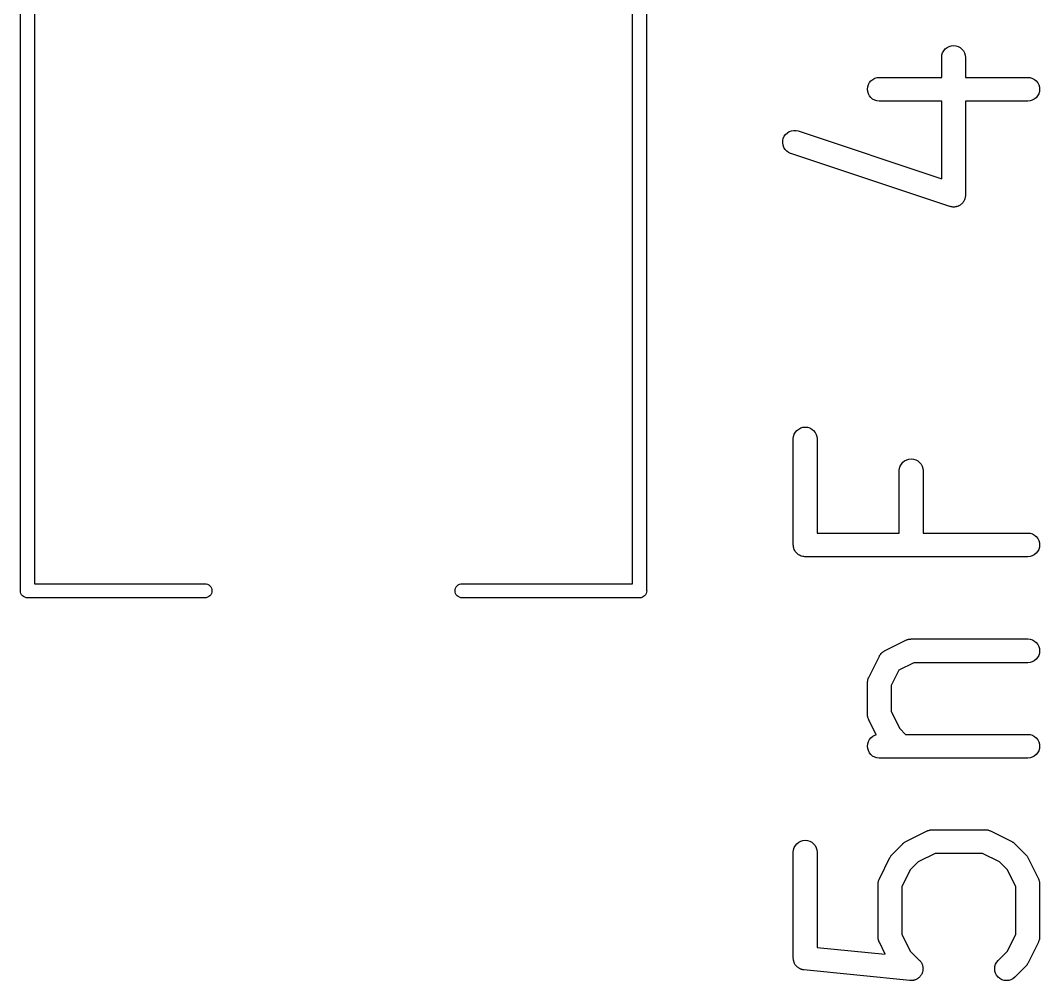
# Model space of a CAD drawing. Extents: x 1.13 to 10.7, y -7.15 to -1.11.
# Drawn here: x 8.6945 to 9.0379, y -3.0558 to -2.7321 of the extents above; entities that cross this region are included whole.
import ezdxf

# ---------------------------------------------------------------- set-up
doc = ezdxf.new("R2010")
doc.units = 0
doc.header["$MEASUREMENT"] = 0
doc.layers.add('BLACK', color=7, linetype='CONTINUOUS')

msp = doc.modelspace()

# ---------------------------------------------------------------- linework, layer by layer
at = {"layer": 'BLACK', "linetype": 'CONTINUOUS'}
for p, q in [((8.69449, -2.92429), (8.69449, -2.48201)), ((8.90551, -2.48201), (8.90551, -2.92429)), ((8.69921, -2.48425), (8.69921, -2.92205)), ((8.90079, -2.92205), (8.90079, -2.48425)), ((9.00743, -2.74093), (9.00818, -2.74071)), ((9.00818, -2.74071), (9.00896, -2.74064)), ((9.00896, -2.74064), (9.00973, -2.74072)), ((9.00973, -2.74072), (9.01048, -2.74096)), ((9.00493, -2.74459), (9.00502, -2.74381)), ((9.00502, -2.74381), (9.00525, -2.74307)), ((9.00525, -2.74307), (9.00563, -2.74238)), ((9.00563, -2.74238), (9.00613, -2.74178)), ((9.00613, -2.74178), (9.00674, -2.7413)), ((9.00674, -2.7413), (9.00743, -2.74093)), ((9.01048, -2.74096), (9.01117, -2.74133)), ((9.01117, -2.74133), (9.01177, -2.74182)), ((9.01177, -2.74182), (9.01226, -2.74243)), ((9.01226, -2.74243), (9.01263, -2.74312)), ((9.01263, -2.74312), (9.01285, -2.74387)), ((9.01285, -2.74387), (9.01293, -2.74464)), ((9.00493, -2.74464), (9.00493, -2.74459)), ((9.00493, -2.75136), (9.00493, -2.74464)), ((9.01293, -2.74464), (9.01293, -2.75136)), ((8.98001, -2.75455), (8.98024, -2.75381)), ((8.98024, -2.75381), (8.98061, -2.75312)), ((8.98061, -2.75312), (8.98111, -2.75252)), ((8.98111, -2.75252), (8.98171, -2.75203)), ((8.98171, -2.75203), (8.9824, -2.75166)), ((8.9824, -2.75166), (8.98315, -2.75143)), ((8.98315, -2.75143), (8.98393, -2.75136)), ((8.98393, -2.75136), (9.00493, -2.75136)), ((9.01293, -2.75136), (9.03393, -2.75136)), ((9.03393, -2.75136), (9.03398, -2.75136)), ((9.03398, -2.75136), (9.03476, -2.75144)), ((9.03476, -2.75144), (9.0355, -2.75168)), ((9.0355, -2.75168), (9.03619, -2.75206)), ((9.03619, -2.75206), (9.03679, -2.75256)), ((9.03679, -2.75256), (9.03728, -2.75317)), ((9.03728, -2.75317), (9.03764, -2.75386)), ((9.03764, -2.75386), (9.03786, -2.75461)), ((8.97993, -2.75533), (8.98001, -2.75455)), ((8.98, -2.75611), (8.97993, -2.75533)), ((8.98022, -2.75686), (8.98, -2.75611)), ((8.98058, -2.75755), (8.98022, -2.75686)), ((8.98107, -2.75816), (8.98058, -2.75755)), ((9.03724, -2.75759), (9.03675, -2.7582)), ((9.03762, -2.75691), (9.03724, -2.75759)), ((9.03785, -2.75616), (9.03762, -2.75691)), ((9.03793, -2.75539), (9.03785, -2.75616)), ((9.03786, -2.75461), (9.03793, -2.75539)), ((8.98167, -2.75866), (8.98107, -2.75816)), ((8.98235, -2.75903), (8.98167, -2.75866)), ((8.9831, -2.75927), (8.98235, -2.75903)), ((8.98387, -2.75936), (8.9831, -2.75927)), ((8.98393, -2.75936), (8.98387, -2.75936)), ((9.00493, -2.75936), (8.98393, -2.75936)), ((9.00493, -2.78552), (9.00493, -2.75936)), ((9.03393, -2.75936), (9.01293, -2.75936)), ((9.01293, -2.75936), (9.01293, -2.79107)), ((9.03471, -2.75928), (9.03393, -2.75936)), ((9.03545, -2.75906), (9.03471, -2.75928)), ((9.03614, -2.75869), (9.03545, -2.75906)), ((9.03675, -2.7582), (9.03614, -2.75869)), ((8.95157, -2.77192), (8.95189, -2.77121)), ((8.95189, -2.77121), (8.95235, -2.77058)), ((8.95235, -2.77058), (8.95292, -2.77004)), ((8.95292, -2.77004), (8.95358, -2.76963)), ((8.95358, -2.76963), (8.95431, -2.76935)), ((8.95431, -2.76935), (8.95508, -2.76922)), ((8.95508, -2.76922), (8.95586, -2.76925)), ((8.95586, -2.76925), (8.95662, -2.76942)), ((8.95662, -2.76942), (9.00493, -2.78552)), ((8.95136, -2.77346), (8.95139, -2.77268)), ((8.95149, -2.77423), (8.95136, -2.77346)), ((8.95139, -2.77268), (8.95157, -2.77192)), ((8.95176, -2.77497), (8.95149, -2.77423)), ((8.95217, -2.77563), (8.95176, -2.77497)), ((8.9527, -2.7762), (8.95217, -2.77563)), ((8.95333, -2.77666), (8.9527, -2.7762)), ((8.95404, -2.77699), (8.95333, -2.77666)), ((8.95409, -2.77701), (8.95404, -2.77699)), ((9.00766, -2.79487), (8.95409, -2.77701)), ((9.01277, -2.79213), (9.01271, -2.79236)), ((9.01284, -2.7919), (9.01277, -2.79213)), ((9.01286, -2.79175), (9.01284, -2.7919)), ((9.01289, -2.7916), (9.01286, -2.79175)), ((9.0129, -2.79136), (9.01289, -2.7916)), ((9.01293, -2.79113), (9.0129, -2.79136)), ((9.01293, -2.79107), (9.01293, -2.79113)), ((9.0079, -2.79492), (9.00766, -2.79487)), ((9.00812, -2.79499), (9.0079, -2.79492)), ((9.00828, -2.79501), (9.00812, -2.79499)), ((9.00842, -2.79504), (9.00828, -2.79501)), ((9.00866, -2.79505), (9.00842, -2.79504)), ((9.0089, -2.79507), (9.00866, -2.79505)), ((9.00905, -2.79506), (9.0089, -2.79507)), ((9.00921, -2.79506), (9.00905, -2.79506)), ((9.00944, -2.79502), (9.00921, -2.79506)), ((9.00968, -2.795), (9.00944, -2.79502)), ((9.00982, -2.79496), (9.00968, -2.795)), ((9.00997, -2.79493), (9.00982, -2.79496)), ((9.0102, -2.79485), (9.00997, -2.79493)), ((9.01043, -2.79478), (9.0102, -2.79485)), ((9.01056, -2.79471), (9.01043, -2.79478)), ((9.0107, -2.79466), (9.01056, -2.79471)), ((9.01091, -2.79453), (9.0107, -2.79466)), ((9.01112, -2.79442), (9.01091, -2.79453)), ((9.01124, -2.79432), (9.01112, -2.79442)), ((9.01137, -2.79424), (9.01124, -2.79432)), ((9.01154, -2.79408), (9.01137, -2.79424)), ((9.01173, -2.79393), (9.01154, -2.79408)), ((9.01183, -2.79381), (9.01173, -2.79393)), ((9.01194, -2.79371), (9.01183, -2.79381)), ((9.01208, -2.79351), (9.01194, -2.79371)), ((9.01223, -2.79333), (9.01208, -2.79351)), ((9.0123, -2.7932), (9.01223, -2.79333)), ((9.01239, -2.79307), (9.0123, -2.7932)), ((9.01249, -2.79286), (9.01239, -2.79307)), ((9.01261, -2.79265), (9.01249, -2.79286)), ((9.01265, -2.7925), (9.01261, -2.79265)), ((9.01271, -2.79236), (9.01265, -2.7925)), ((8.95525, -2.87164), (8.95563, -2.87095)), ((8.95563, -2.87095), (8.95613, -2.87036)), ((8.95613, -2.87036), (8.95674, -2.86987)), ((8.95674, -2.86987), (8.95743, -2.86951)), ((8.95743, -2.86951), (8.95818, -2.86929)), ((8.95818, -2.86929), (8.95896, -2.86921)), ((8.95896, -2.86921), (8.95973, -2.8693)), ((8.95973, -2.8693), (8.96048, -2.86953)), ((8.96048, -2.86953), (8.96117, -2.8699)), ((8.96117, -2.8699), (8.96177, -2.8704)), ((8.96177, -2.8704), (8.96226, -2.871)), ((8.96226, -2.871), (8.96263, -2.87169)), ((8.95493, -2.87316), (8.95502, -2.87238)), ((8.95493, -2.87321), (8.95493, -2.87316)), ((8.95493, -2.90893), (8.95493, -2.87321)), ((8.95502, -2.87238), (8.95525, -2.87164)), ((8.96263, -2.87169), (8.96285, -2.87244)), ((8.96285, -2.87244), (8.96293, -2.87321)), ((8.96293, -2.87321), (8.96293, -2.90493)), ((8.99134, -2.88167), (8.99184, -2.88107)), ((8.99184, -2.88107), (8.99245, -2.88058)), ((8.99245, -2.88058), (8.99314, -2.88022)), ((8.99314, -2.88022), (8.99389, -2.88)), ((8.99389, -2.88), (8.99467, -2.87993)), ((8.99467, -2.87993), (8.99545, -2.88001)), ((8.99545, -2.88001), (8.99619, -2.88024)), ((8.99619, -2.88024), (8.99688, -2.88061)), ((8.99688, -2.88061), (8.99748, -2.88111)), ((8.99748, -2.88111), (8.99797, -2.88171)), ((8.99064, -2.88387), (8.99073, -2.8831)), ((8.99064, -2.88393), (8.99064, -2.88387)), ((8.99064, -2.90493), (8.99064, -2.88393)), ((8.99073, -2.8831), (8.99097, -2.88235)), ((8.99097, -2.88235), (8.99134, -2.88167)), ((8.99797, -2.88171), (8.99834, -2.8824)), ((8.99834, -2.8824), (8.99857, -2.88315)), ((8.99857, -2.88315), (8.99864, -2.88393)), ((8.99864, -2.88393), (8.99864, -2.90493)), ((8.96293, -2.90493), (8.99064, -2.90493)), ((8.99864, -2.90493), (9.03393, -2.90493)), ((9.03393, -2.90493), (9.03398, -2.90493)), ((9.03398, -2.90493), (9.03476, -2.90502)), ((9.03476, -2.90502), (9.0355, -2.90525)), ((9.0355, -2.90525), (9.03619, -2.90563)), ((8.95497, -2.9093), (8.95493, -2.90893)), ((9.03619, -2.90563), (9.03679, -2.90613)), ((9.03679, -2.90613), (9.03728, -2.90674)), ((9.03728, -2.90674), (9.03764, -2.90743)), ((9.03764, -2.90743), (9.03786, -2.90818)), ((9.03793, -2.90896), (9.03785, -2.90973)), ((9.03786, -2.90818), (9.03793, -2.90896)), ((8.955, -2.90968), (8.95497, -2.9093)), ((8.955, -2.90969), (8.955, -2.90968)), ((8.955, -2.90971), (8.955, -2.90969)), ((8.95511, -2.91007), (8.955, -2.90971)), ((8.95522, -2.91043), (8.95511, -2.91007)), ((8.95523, -2.91044), (8.95522, -2.91043)), ((8.95523, -2.91045), (8.95523, -2.91044)), ((8.95541, -2.91079), (8.95523, -2.91045)), ((8.95558, -2.91112), (8.95541, -2.91079)), ((8.95559, -2.91113), (8.95558, -2.91112)), ((8.9556, -2.91114), (8.95559, -2.91113)), ((8.95584, -2.91144), (8.9556, -2.91114)), ((8.95607, -2.91173), (8.95584, -2.91144)), ((8.95608, -2.91174), (8.95607, -2.91173)), ((8.95609, -2.91175), (8.95608, -2.91174)), ((8.95638, -2.91199), (8.95609, -2.91175)), ((8.95667, -2.91223), (8.95638, -2.91199)), ((8.95668, -2.91224), (8.95667, -2.91223)), ((8.95669, -2.91224), (8.95668, -2.91224)), ((8.95702, -2.91242), (8.95669, -2.91224)), ((8.95735, -2.91261), (8.95702, -2.91242)), ((9.03614, -2.91226), (9.03545, -2.91263)), ((9.03675, -2.91177), (9.03614, -2.91226)), ((9.03724, -2.91117), (9.03675, -2.91177)), ((9.03762, -2.91048), (9.03724, -2.91117)), ((9.03785, -2.90973), (9.03762, -2.91048)), ((8.95737, -2.91261), (8.95735, -2.91261)), ((8.95738, -2.91262), (8.95737, -2.91261)), ((8.95774, -2.91273), (8.95738, -2.91262)), ((8.9581, -2.91284), (8.95774, -2.91273)), ((8.95811, -2.91284), (8.9581, -2.91284)), ((8.95812, -2.91285), (8.95811, -2.91284)), ((8.9585, -2.91289), (8.95812, -2.91285)), ((8.95887, -2.91293), (8.9585, -2.91289)), ((8.9589, -2.91293), (8.95887, -2.91293)), ((8.95893, -2.91293), (8.9589, -2.91293)), ((8.9589, -2.91293), (8.9589, -2.91293)), ((8.9589, -2.91293), (8.9589, -2.91293)), ((9.03393, -2.91293), (8.95893, -2.91293)), ((9.03471, -2.91285), (9.03393, -2.91293)), ((9.03545, -2.91263), (9.03471, -2.91285)), ((8.69921, -2.92205), (8.75677, -2.92205)), ((8.75677, -2.92205), (8.75712, -2.92208)), ((8.75712, -2.92208), (8.75756, -2.92222)), ((8.75756, -2.92222), (8.75797, -2.92244)), ((8.75797, -2.92244), (8.75833, -2.92273)), ((8.75833, -2.92273), (8.75863, -2.92309)), ((8.84137, -2.92309), (8.84167, -2.92273)), ((8.84167, -2.92273), (8.84203, -2.92244)), ((8.84203, -2.92244), (8.84244, -2.92222)), ((8.84244, -2.92222), (8.84288, -2.92208)), ((8.84288, -2.92208), (8.84323, -2.92205)), ((8.84323, -2.92205), (8.90079, -2.92205)), ((8.69448, -2.92441), (8.69449, -2.92429)), ((8.69452, -2.92487), (8.69448, -2.92441)), ((8.69466, -2.92532), (8.69452, -2.92487)), ((8.69488, -2.92573), (8.69466, -2.92532)), ((8.69517, -2.92609), (8.69488, -2.92573)), ((8.69488, -2.92573), (8.69488, -2.92573)), ((8.69553, -2.92638), (8.69517, -2.92609)), ((8.75833, -2.92609), (8.75797, -2.92638)), ((8.75863, -2.92573), (8.75833, -2.92609)), ((8.75863, -2.92309), (8.75885, -2.9235)), ((8.75885, -2.92532), (8.75863, -2.92573)), ((8.75885, -2.9235), (8.75898, -2.92395)), ((8.75898, -2.92487), (8.75885, -2.92532)), ((8.75898, -2.92395), (8.75903, -2.92441)), ((8.75903, -2.92441), (8.75898, -2.92487)), ((8.84097, -2.92441), (8.84102, -2.92395)), ((8.84102, -2.92487), (8.84097, -2.92441)), ((8.84102, -2.92395), (8.84115, -2.9235)), ((8.84115, -2.92532), (8.84102, -2.92487)), ((8.84115, -2.9235), (8.84137, -2.92309)), ((8.84137, -2.92573), (8.84115, -2.92532)), ((8.84167, -2.92609), (8.84137, -2.92573)), ((8.84203, -2.92638), (8.84167, -2.92609)), ((8.90483, -2.92609), (8.90447, -2.92638)), ((8.90512, -2.92573), (8.90483, -2.92609)), ((8.90534, -2.92532), (8.90512, -2.92573)), ((8.90548, -2.92487), (8.90534, -2.92532)), ((8.90552, -2.92441), (8.90548, -2.92487)), ((8.90551, -2.92429), (8.90552, -2.92441)), ((8.69594, -2.9266), (8.69553, -2.92638)), ((8.69639, -2.92674), (8.69594, -2.9266)), ((8.69685, -2.92678), (8.69639, -2.92674)), ((8.69697, -2.92677), (8.69685, -2.92678)), ((8.75677, -2.92677), (8.69697, -2.92677)), ((8.75712, -2.92674), (8.75677, -2.92677)), ((8.75756, -2.9266), (8.75712, -2.92674)), ((8.75797, -2.92638), (8.75756, -2.9266)), ((8.84244, -2.9266), (8.84203, -2.92638)), ((8.84288, -2.92674), (8.84244, -2.9266)), ((8.84323, -2.92677), (8.84288, -2.92674)), ((8.90303, -2.92677), (8.84323, -2.92677)), ((8.90315, -2.92678), (8.90303, -2.92677)), ((8.90327, -2.92677), (8.90315, -2.92678)), ((8.90361, -2.92674), (8.90327, -2.92677)), ((8.90327, -2.92677), (8.90327, -2.92677)), ((8.90406, -2.9266), (8.90361, -2.92674)), ((8.90447, -2.92638), (8.90406, -2.9266)), ((8.98571, -2.94464), (8.99285, -2.94107)), ((8.99285, -2.94107), (8.9929, -2.94104)), ((8.9929, -2.94104), (8.99301, -2.941)), ((8.99301, -2.941), (8.99312, -2.94094)), ((8.99312, -2.94094), (8.99338, -2.94087)), ((8.99338, -2.94087), (8.99364, -2.94077)), ((8.99364, -2.94077), (8.99375, -2.94075)), ((8.99375, -2.94075), (8.99387, -2.94072)), ((8.99387, -2.94072), (8.99414, -2.94069)), ((8.99414, -2.94069), (8.99441, -2.94065)), ((8.99441, -2.94065), (8.99453, -2.94065)), ((8.99453, -2.94065), (8.99464, -2.94064)), ((8.99464, -2.94064), (9.03393, -2.94064)), ((9.03393, -2.94064), (9.03398, -2.94064)), ((9.03398, -2.94064), (9.03476, -2.94073)), ((9.03476, -2.94073), (9.0355, -2.94097)), ((9.0355, -2.94097), (9.03619, -2.94134)), ((9.03619, -2.94134), (9.03679, -2.94184)), ((9.03679, -2.94184), (9.03728, -2.94245)), ((9.03728, -2.94245), (9.03764, -2.94314)), ((9.03764, -2.94314), (9.03786, -2.94389)), ((8.98035, -2.95357), (8.98392, -2.94643)), ((8.98392, -2.94643), (8.98395, -2.94638)), ((8.98395, -2.94638), (8.98399, -2.9463)), ((8.98399, -2.9463), (8.98403, -2.94622)), ((8.98403, -2.94622), (8.98421, -2.94598)), ((8.98421, -2.94598), (8.98437, -2.94572)), ((8.98437, -2.94572), (8.98443, -2.94566)), ((8.98443, -2.94566), (8.98448, -2.94559)), ((8.98448, -2.94559), (8.9847, -2.94538)), ((8.9847, -2.94538), (8.98492, -2.94516)), ((8.98492, -2.94516), (8.98499, -2.94511)), ((8.98499, -2.94511), (8.98505, -2.94505)), ((8.98505, -2.94505), (8.98531, -2.94489)), ((8.98531, -2.94489), (8.98556, -2.94472)), ((8.98556, -2.94472), (8.98564, -2.94468)), ((8.98564, -2.94468), (8.98571, -2.94464)), ((9.03762, -2.94619), (9.03724, -2.94688)), ((9.03785, -2.94545), (9.03762, -2.94619)), ((9.03793, -2.94467), (9.03785, -2.94545)), ((9.03786, -2.94389), (9.03793, -2.94467)), ((8.99559, -2.94864), (8.99048, -2.9512)), ((9.03393, -2.94864), (8.99559, -2.94864)), ((9.03471, -2.94857), (9.03393, -2.94864)), ((9.03545, -2.94834), (9.03471, -2.94857)), ((9.03614, -2.94797), (9.03545, -2.94834)), ((9.03675, -2.94748), (9.03614, -2.94797)), ((9.03724, -2.94688), (9.03675, -2.94748)), ((8.98031, -2.95368), (8.98035, -2.95357)), ((8.99048, -2.9512), (8.98793, -2.9563)), ((8.97993, -2.9553), (8.97994, -2.95518)), ((8.97993, -2.95536), (8.97993, -2.9553)), ((8.97993, -2.96607), (8.97993, -2.95536)), ((8.97994, -2.95507), (8.97999, -2.9548)), ((8.97994, -2.95518), (8.97994, -2.95507)), ((8.97999, -2.9548), (8.98002, -2.95453)), ((8.98002, -2.95453), (8.98005, -2.95441)), ((8.98005, -2.95441), (8.98007, -2.9543)), ((8.98007, -2.9543), (8.98017, -2.95404)), ((8.98017, -2.95404), (8.98025, -2.95378)), ((8.98025, -2.95378), (8.98031, -2.95368)), ((8.98793, -2.9563), (8.98793, -2.96513)), ((8.97994, -2.96619), (8.97993, -2.96607)), ((8.97994, -2.96631), (8.97994, -2.96619)), ((8.97998, -2.96658), (8.97994, -2.96631)), ((8.98, -2.96685), (8.97998, -2.96658)), ((8.98004, -2.96696), (8.98, -2.96685)), ((8.98006, -2.96708), (8.98004, -2.96696)), ((8.98015, -2.96733), (8.98006, -2.96708)), ((8.98023, -2.9676), (8.98015, -2.96733)), ((8.98793, -2.96513), (8.99079, -2.97084)), ((8.98029, -2.9677), (8.98023, -2.9676)), ((8.98033, -2.96781), (8.98029, -2.9677)), ((8.98035, -2.96786), (8.98033, -2.96781)), ((8.98289, -2.97294), (8.98035, -2.96786)), ((8.99079, -2.97084), (8.99273, -2.97279)), ((8.98061, -2.97455), (8.98111, -2.97395)), ((8.98111, -2.97395), (8.98171, -2.97345)), ((8.98171, -2.97345), (8.9824, -2.97309)), ((8.9824, -2.97309), (8.98289, -2.97294)), ((8.99273, -2.97279), (9.03393, -2.97279)), ((9.03393, -2.97279), (9.03398, -2.97279)), ((9.03398, -2.97279), (9.03476, -2.97287)), ((9.03476, -2.97287), (9.0355, -2.97311)), ((9.0355, -2.97311), (9.03619, -2.97349)), ((9.03619, -2.97349), (9.03679, -2.97399)), ((9.03679, -2.97399), (9.03728, -2.9746)), ((8.97993, -2.97676), (8.98001, -2.97598)), ((8.98, -2.97754), (8.97993, -2.97676)), ((8.98022, -2.97828), (8.98, -2.97754)), ((8.98001, -2.97598), (8.98024, -2.97524)), ((8.98024, -2.97524), (8.98061, -2.97455)), ((9.03728, -2.9746), (9.03764, -2.97529)), ((9.03785, -2.97759), (9.03762, -2.97834)), ((9.03764, -2.97529), (9.03786, -2.97604)), ((9.03793, -2.97681), (9.03785, -2.97759)), ((9.03786, -2.97604), (9.03793, -2.97681)), ((8.98058, -2.97898), (8.98022, -2.97828)), ((8.98107, -2.97958), (8.98058, -2.97898)), ((8.98167, -2.98009), (8.98107, -2.97958)), ((8.98235, -2.98046), (8.98167, -2.98009)), ((8.9831, -2.9807), (8.98235, -2.98046)), ((8.98387, -2.98079), (8.9831, -2.9807)), ((8.98393, -2.98079), (8.98387, -2.98079)), ((9.03393, -2.98079), (8.98393, -2.98079)), ((9.03471, -2.98071), (9.03393, -2.98079)), ((9.03545, -2.98048), (9.03471, -2.98071)), ((9.03614, -2.98012), (9.03545, -2.98048)), ((9.03675, -2.97962), (9.03614, -2.98012)), ((9.03724, -2.97902), (9.03675, -2.97962)), ((9.03762, -2.97834), (9.03724, -2.97902)), ((9.00026, -3.00523), (9.00052, -3.00515)), ((9.00052, -3.00515), (9.00078, -3.00506)), ((9.00078, -3.00506), (9.0009, -3.00504)), ((9.0009, -3.00504), (9.00101, -3.005)), ((9.00101, -3.005), (9.00128, -3.00498)), ((9.00128, -3.00498), (9.00155, -3.00494)), ((9.00155, -3.00494), (9.00167, -3.00494)), ((9.00167, -3.00494), (9.00179, -3.00493)), ((9.00179, -3.00493), (9.01964, -3.00493)), ((9.01964, -3.00493), (9.0197, -3.00493)), ((9.0197, -3.00493), (9.01982, -3.00494)), ((9.01982, -3.00494), (9.01993, -3.00494)), ((9.01993, -3.00494), (9.0202, -3.00499)), ((9.0202, -3.00499), (9.02047, -3.00502)), ((9.02047, -3.00502), (9.02059, -3.00505)), ((9.02059, -3.00505), (9.0207, -3.00507)), ((9.0207, -3.00507), (9.02096, -3.00517)), ((9.02096, -3.00517), (9.02122, -3.00525)), ((8.95743, -3.00879), (8.95818, -3.00857)), ((8.95818, -3.00857), (8.95896, -3.0085)), ((8.95896, -3.0085), (8.95973, -3.00858)), ((8.95973, -3.00858), (8.96048, -3.00881)), ((8.99285, -3.00892), (9, -3.00535)), ((9, -3.00535), (9.00005, -3.00533)), ((9.00005, -3.00533), (9.00016, -3.00529)), ((9.00016, -3.00529), (9.00026, -3.00523)), ((9.02122, -3.00525), (9.02132, -3.00531)), ((9.02132, -3.00531), (9.02143, -3.00535)), ((9.02143, -3.00535), (9.02857, -3.00892)), ((8.95493, -3.01244), (8.95502, -3.01167)), ((8.95502, -3.01167), (8.95525, -3.01092)), ((8.95525, -3.01092), (8.95563, -3.01024)), ((8.95563, -3.01024), (8.95613, -3.00964)), ((8.95613, -3.00964), (8.95674, -3.00915)), ((8.95674, -3.00915), (8.95743, -3.00879)), ((8.96048, -3.00881), (8.96117, -3.00918)), ((8.96117, -3.00918), (8.96177, -3.00968)), ((8.96177, -3.00968), (8.96226, -3.01029)), ((8.96226, -3.01029), (8.96263, -3.01098)), ((8.96263, -3.01098), (8.96285, -3.01172)), ((8.96285, -3.01172), (8.96293, -3.0125)), ((8.98824, -3.01324), (8.99181, -3.00967)), ((8.99181, -3.00967), (8.99185, -3.00963)), ((8.99185, -3.00963), (8.99203, -3.00949)), ((8.99203, -3.00949), (8.99219, -3.00934)), ((8.99219, -3.00934), (8.99233, -3.00925)), ((8.99233, -3.00925), (8.99246, -3.00915)), ((8.99246, -3.00915), (8.99266, -3.00904)), ((8.99266, -3.00904), (8.99285, -3.00892)), ((9.02857, -3.00892), (9.02862, -3.00895)), ((9.02862, -3.00895), (9.02881, -3.00907)), ((9.02881, -3.00907), (9.02901, -3.00918)), ((9.02901, -3.00918), (9.02914, -3.00928)), ((9.02914, -3.00928), (9.02928, -3.00937)), ((9.02928, -3.00937), (9.02944, -3.00953)), ((9.02944, -3.00953), (9.02961, -3.00967)), ((9.02961, -3.00967), (9.03319, -3.01324)), ((8.95493, -3.0125), (8.95493, -3.01244)), ((8.95493, -3.04821), (8.95493, -3.0125)), ((8.96293, -3.0125), (8.96293, -3.04459)), ((8.98392, -3.02143), (8.98749, -3.01428)), ((8.98749, -3.01428), (8.98752, -3.01423)), ((8.98752, -3.01423), (8.98764, -3.01404)), ((8.98764, -3.01404), (8.98775, -3.01385)), ((8.98775, -3.01385), (8.98785, -3.01372)), ((8.98785, -3.01372), (8.98794, -3.01358)), ((8.98794, -3.01358), (8.9881, -3.01342)), ((8.9881, -3.01342), (8.98824, -3.01324)), ((9.00273, -3.01293), (8.99701, -3.01579)), ((9.0187, -3.01293), (9.00273, -3.01293)), ((9.02442, -3.01579), (9.0187, -3.01293)), ((9.03319, -3.01324), (9.03322, -3.01328)), ((9.03322, -3.01328), (9.03336, -3.01346)), ((9.03336, -3.01346), (9.03352, -3.01362)), ((9.03352, -3.01362), (9.03361, -3.01376)), ((9.03361, -3.01376), (9.03371, -3.01389)), ((9.03371, -3.01389), (9.03382, -3.01409)), ((9.03382, -3.01409), (9.03393, -3.01428)), ((9.03393, -3.01428), (9.03751, -3.02143)), ((8.99436, -3.01844), (8.9915, -3.02416)), ((8.99701, -3.01579), (8.99436, -3.01844)), ((9.02707, -3.01844), (9.02442, -3.01579)), ((9.02993, -3.02416), (9.02707, -3.01844)), ((8.98359, -3.02238), (8.98362, -3.02227)), ((8.98362, -3.02227), (8.98364, -3.02215)), ((8.98364, -3.02215), (8.98374, -3.0219)), ((8.98374, -3.0219), (8.98382, -3.02164)), ((8.98382, -3.02164), (8.98388, -3.02154)), ((8.98388, -3.02154), (8.98392, -3.02143)), ((9.03751, -3.02143), (9.03753, -3.02148)), ((9.03753, -3.02148), (9.03757, -3.02159)), ((9.03757, -3.02159), (9.03763, -3.02169)), ((9.03763, -3.02169), (9.03771, -3.02195)), ((9.03771, -3.02195), (9.0378, -3.02221)), ((9.0378, -3.02221), (9.03782, -3.02232)), ((9.03782, -3.02232), (9.03785, -3.02244)), ((8.9835, -3.02316), (8.98351, -3.02304)), ((8.9835, -3.02321), (8.9835, -3.02316)), ((8.9835, -3.04107), (8.9835, -3.02321)), ((8.98351, -3.02292), (8.98356, -3.02265)), ((8.98351, -3.02304), (8.98351, -3.02292)), ((8.98356, -3.02265), (8.98359, -3.02238)), ((8.9915, -3.02416), (8.9915, -3.04013)), ((9.02993, -3.04013), (9.02993, -3.02416)), ((9.03785, -3.02244), (9.03788, -3.02271)), ((9.03788, -3.02271), (9.03792, -3.02298)), ((9.03792, -3.02298), (9.03792, -3.0231)), ((9.03792, -3.0231), (9.03793, -3.02321)), ((9.03793, -3.02321), (9.03793, -3.04107)), ((8.98351, -3.04119), (8.9835, -3.04107)), ((8.98351, -3.04131), (8.98351, -3.04119)), ((8.98355, -3.04158), (8.98351, -3.04131)), ((8.98358, -3.04185), (8.98355, -3.04158)), ((8.98361, -3.04196), (8.98358, -3.04185)), ((8.98363, -3.04208), (8.98361, -3.04196)), ((8.98372, -3.04233), (8.98363, -3.04208)), ((8.9838, -3.0426), (8.98372, -3.04233)), ((8.98386, -3.0427), (8.9838, -3.0426)), ((8.9839, -3.04281), (8.98386, -3.0427)), ((8.98392, -3.04286), (8.9839, -3.04281)), ((8.98594, -3.0469), (8.98392, -3.04286)), ((8.9915, -3.04013), (8.99436, -3.04584)), ((9.02707, -3.04584), (9.02993, -3.04013)), ((9.03751, -3.04286), (9.03393, -3.05)), ((9.03755, -3.04275), (9.03751, -3.04286)), ((9.03761, -3.04265), (9.03755, -3.04275)), ((9.03769, -3.04239), (9.03761, -3.04265)), ((9.03779, -3.04213), (9.03769, -3.04239)), ((9.03781, -3.04202), (9.03779, -3.04213)), ((9.03784, -3.0419), (9.03781, -3.04202)), ((9.03787, -3.04163), (9.03784, -3.0419)), ((9.03792, -3.04136), (9.03787, -3.04163)), ((9.03793, -3.04113), (9.03792, -3.04124)), ((9.03792, -3.04124), (9.03792, -3.04136)), ((9.03793, -3.04107), (9.03793, -3.04113)), ((8.96293, -3.04459), (8.98594, -3.0469)), ((8.99436, -3.04584), (8.99747, -3.04896)), ((9.02396, -3.04896), (9.02707, -3.04584)), ((8.95495, -3.04839), (8.95493, -3.04821)), ((8.95494, -3.04857), (8.95495, -3.04839)), ((8.95498, -3.04878), (8.95494, -3.04857)), ((8.955, -3.04899), (8.95498, -3.04878)), ((8.95506, -3.04916), (8.955, -3.04899)), ((8.95509, -3.04934), (8.95506, -3.04916)), ((8.95517, -3.04953), (8.95509, -3.04934)), ((8.95523, -3.04974), (8.95517, -3.04953)), ((8.95531, -3.0499), (8.95523, -3.04974)), ((8.99747, -3.04896), (8.99751, -3.049)), ((8.99751, -3.049), (8.99763, -3.04915)), ((8.99763, -3.04915), (8.99777, -3.04929)), ((8.99777, -3.04929), (8.99787, -3.04945)), ((8.99787, -3.04945), (8.998, -3.04961)), ((8.998, -3.04961), (8.99809, -3.04978)), ((8.99809, -3.04978), (8.99819, -3.04994)), ((9.02309, -3.05025), (9.02346, -3.04956)), ((9.02346, -3.04956), (9.02396, -3.04896)), ((8.95538, -3.05006), (8.95531, -3.0499)), ((8.9555, -3.05024), (8.95538, -3.05006)), ((8.9556, -3.05043), (8.9555, -3.05024)), ((8.95571, -3.05057), (8.9556, -3.05043)), ((8.95581, -3.05071), (8.95571, -3.05057)), ((8.95596, -3.05087), (8.95581, -3.05071)), ((8.95609, -3.05103), (8.95596, -3.05087)), ((8.95623, -3.05115), (8.95609, -3.05103)), ((8.95635, -3.05127), (8.95623, -3.05115)), ((8.95653, -3.05139), (8.95635, -3.05127)), ((8.95669, -3.05153), (8.95653, -3.05139)), ((8.95685, -3.05162), (8.95669, -3.05153)), ((8.95699, -3.05172), (8.95685, -3.05162)), ((8.95719, -3.0518), (8.95699, -3.05172)), ((8.95738, -3.0519), (8.95719, -3.0518)), ((8.95755, -3.05195), (8.95738, -3.0519)), ((8.95771, -3.05202), (8.95755, -3.05195)), ((8.95792, -3.05207), (8.95771, -3.05202)), ((8.95812, -3.05213), (8.95792, -3.05207)), ((8.9583, -3.05215), (8.95812, -3.05213)), ((8.95847, -3.05219), (8.9583, -3.05215)), ((8.95853, -3.05219), (8.95847, -3.05219)), ((8.99424, -3.05577), (8.95853, -3.05219)), ((8.99819, -3.04994), (8.99827, -3.05012)), ((8.99827, -3.05012), (8.99836, -3.0503)), ((8.99838, -3.05316), (8.99832, -3.05335)), ((8.99836, -3.0503), (8.99841, -3.05048)), ((8.99846, -3.05298), (8.99838, -3.05316)), ((8.99841, -3.05048), (8.99848, -3.05066)), ((8.9985, -3.05279), (8.99846, -3.05298)), ((8.99848, -3.05066), (8.99852, -3.05086)), ((8.99856, -3.0526), (8.9985, -3.05279)), ((8.99852, -3.05086), (8.99857, -3.05105)), ((8.99858, -3.05241), (8.99856, -3.0526)), ((8.99857, -3.05105), (8.99859, -3.05124)), ((8.99862, -3.05221), (8.99858, -3.05241)), ((8.99859, -3.05124), (8.99863, -3.05143)), ((8.99864, -3.05183), (8.99862, -3.05202)), ((8.99862, -3.05202), (8.99862, -3.05221)), ((8.99863, -3.05143), (8.99863, -3.05163)), ((8.99863, -3.05163), (8.99864, -3.05183)), ((9.02279, -3.05177), (9.02286, -3.051)), ((9.02286, -3.05255), (9.02279, -3.05177)), ((9.02286, -3.051), (9.02309, -3.05025)), ((9.02308, -3.0533), (9.02286, -3.05255)), ((9.03319, -3.05104), (9.02961, -3.05461)), ((9.03333, -3.05087), (9.03319, -3.05104)), ((9.03348, -3.05071), (9.03333, -3.05087)), ((9.03358, -3.05057), (9.03348, -3.05071)), ((9.03368, -3.05044), (9.03358, -3.05057)), ((9.03379, -3.05024), (9.03368, -3.05044)), ((9.03391, -3.05005), (9.03379, -3.05024)), ((9.03393, -3.05), (9.03391, -3.05005)), ((8.99444, -3.05577), (8.99424, -3.05577)), ((8.99463, -3.05579), (8.99444, -3.05577)), ((8.99483, -3.05577), (8.99463, -3.05579)), ((8.99503, -3.05577), (8.99483, -3.05577)), ((8.99521, -3.05573), (8.99503, -3.05577)), ((8.99541, -3.05571), (8.99521, -3.05573)), ((8.9956, -3.05566), (8.99541, -3.05571)), ((8.99579, -3.05562), (8.9956, -3.05566)), ((8.99597, -3.05554), (8.99579, -3.05562)), ((8.99615, -3.05549), (8.99597, -3.05554)), ((8.99633, -3.0554), (8.99615, -3.05549)), ((8.99651, -3.05532), (8.99633, -3.0554)), ((8.99667, -3.05521), (8.99651, -3.05532)), ((8.99684, -3.05513), (8.99667, -3.05521)), ((8.997, -3.055), (8.99684, -3.05513)), ((8.99716, -3.05489), (8.997, -3.055)), ((8.9973, -3.05476), (8.99716, -3.05489)), ((8.99745, -3.05463), (8.9973, -3.05476)), ((8.99758, -3.05448), (8.99745, -3.05463)), ((8.99772, -3.05434), (8.99758, -3.05448)), ((8.99783, -3.05418), (8.99772, -3.05434)), ((8.99795, -3.05403), (8.99783, -3.05418)), ((8.99805, -3.05386), (8.99795, -3.05403)), ((8.99816, -3.05369), (8.99805, -3.05386)), ((8.99823, -3.05352), (8.99816, -3.05369)), ((8.99832, -3.05335), (8.99823, -3.05352)), ((9.02345, -3.05399), (9.02308, -3.0533)), ((9.02394, -3.05459), (9.02345, -3.05399)), ((9.02454, -3.05509), (9.02394, -3.05459)), ((9.02522, -3.05547), (9.02454, -3.05509)), ((9.02597, -3.0557), (9.02522, -3.05547)), ((9.02674, -3.05579), (9.02597, -3.0557)), ((9.02752, -3.05572), (9.02674, -3.05579)), ((9.02827, -3.0555), (9.02752, -3.05572)), ((9.02896, -3.05514), (9.02827, -3.0555)), ((9.02957, -3.05465), (9.02896, -3.05514)), ((9.02961, -3.05461), (9.02957, -3.05465))]:
    msp.add_line(p, q, dxfattribs=at)

doc.saveas('drawing.dxf')
